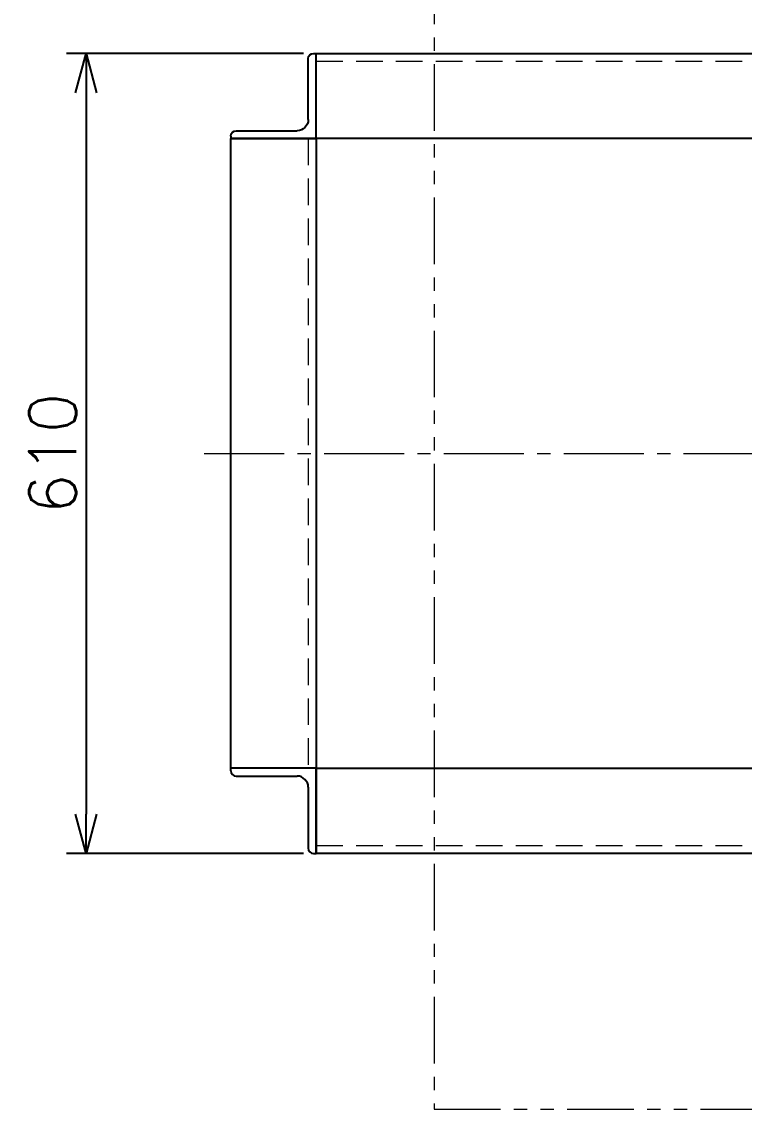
# Model space of a CAD drawing. Header units: millimetres. Extents: x 0 to 49006, y -7876 to 6995.
# Drawn here: x 3521 to 4073, y 5596 to 6425 of the extents above; entities that cross this region are included whole.
import ezdxf

# ---------------------------------------------------------------- set-up
doc = ezdxf.new("R2010")
doc.units = ezdxf.units.MM
doc.header["$LTSCALE"] = 3.2
doc.header["$PDMODE"] = 99
doc.header["$PDSIZE"] = 1
for name, pattern in [('CENTER2', [28.575, 19.05, -3.175, 3.175, -3.175]), ('HIDDEN', [9.525, 6.35, -3.175]), ('PHANTOM2', [31.75, 15.875, -3.175, 3.175, -3.175, 3.175, -3.175])]:
    doc.linetypes.add(name, pattern=pattern)
for name, color, linetype, lineweight in [('01_NORMAL', 7, 'Continuous', 25), ('04_HIDDEN', 2, 'HIDDEN', 13), ('05_CENTER', 4, 'CENTER2', 13), ('06_PHANTOM', 2, 'PHANTOM2', 13), ('08_DIM', 3, 'Continuous', 13)]:
    doc.layers.add(name, color=color, linetype=linetype, lineweight=lineweight)
doc.styles.add('KSS_TXT', font='txt.shx', dxfattribs={"bigfont": 'extfont2.shx'})
doc.dimstyles.new('KSS_DIM', dxfattribs={"dimscale": 12, "dimtxt": 3, "dimasz": 2.5, "dimexe": 1.25, "dimexo": 0.625, "dimtad": 1, "dimdsep": 46, "dimtxsty": 'KSS_TXT', "dimblk": 'OPEN30', "dimcen": 0, "dimazin": 2, "dimtfac": 0.75, "dimtmove": 0, "dimatfit": 3, "dimldrblk": 'OPEN30', "dimfxl": 1.25, "dimtolj": 1, "dimarcsym": 0})

# ---------------------------------------------------------------- blocks, each defined once
blk = doc.blocks.new('A$C402B3D07_1_1')
at = {"color": 0}
for p, q in [((0, 0), (-65, 0)), ((-65, -2), (-65, 0)), ((0, 0), (0, -65)), ((-61, -6), (-14.5, -6)), ((-6, -14.5), (-6, -61)), ((-2, -65), (0, -65))]:
    blk.add_line(p, q, dxfattribs=at)
for centre, radius, start, end in [((-61, -2), 4, 180, 270), ((-14.5, -14.5), 8.5, 0, 90), ((-2, -61), 4, 180, 270)]:
    blk.add_arc(centre, radius, start, end, dxfattribs=at)
blk = doc.blocks.new('A$C64152858_1_1')
at = {"color": 0}
for points in [[(-795, 300), (-1215, 300), (-1215, 365), (-35, 365), (-35, 300), (-315, 300)], [(-795, -180), (-1215, -180), (-1215, -245), (-35, -245), (-35, -180), (-315, -180)]]:
    blk.add_lwpolyline(points, dxfattribs=at)
blk.add_lwpolyline([(-1280, 300), (-1215, 300), (-1215, -180), (-1280, -180)], close=True, dxfattribs=at)
at = {"layer": '04_HIDDEN'}
for p, q in [((-1215, 359), (-35, 359)), ((-1221, 300), (-1221, -180)), ((-1215, -239), (-35, -239))]:
    blk.add_line(p, q, dxfattribs=at)
at = {"layer": '05_CENTER'}
blk.add_line((-1300.31, 60), (668.48, 60), dxfattribs=at)
at = {"layer": '01_NORMAL', "xscale": -1, "rotation": 180}
blk.add_blockref('A$C402B3D07_1_1', (-1215, 300), dxfattribs=at)
at = {"layer": '01_NORMAL'}
blk.add_blockref('A$C402B3D07_1_1', (-1215, -180), dxfattribs=at)
blk = doc.blocks.new('_Open30')
at = {"color": 0, "linetype": 'ByBlock', "lineweight": -2}
for p, q in [((-1, 0.268), (0, 0)), ((0, 0), (-1, -0.268)), ((0, 0), (-1, 0))]:
    blk.add_line(p, q, dxfattribs=at)
blk = doc.blocks.new('*D898')
at = {"layer": '08_DIM', "color": 0, "lineweight": -2, "transparency": 16777216}
for p, q in [((3736.43, 6401.12), (3555.46, 6401.12)), ((3570.46, 6371.12), (3570.46, 5821.12)), ((3736.43, 5791.12), (3555.46, 5791.12))]:
    blk.add_line(p, q, dxfattribs=at)
at = {"layer": 'Defpoints', "color": 0, "transparency": 16777216}
for p in [(3743.93, 6401.12), (3570.46, 5791.12), (3743.93, 5791.12)]:
    blk.add_point(p, dxfattribs=at)
at = {"layer": '08_DIM', "color": 0, "lineweight": -2, "transparency": 16777216, "xscale": 30, "yscale": 30, "zscale": 30}
for p, rotation in [((3570.46, 6401.12), 90), ((3570.46, 5791.12), 270)]:
    blk.add_blockref('_Open30', p, dxfattribs=dict(at, rotation=rotation))
at = {"layer": '08_DIM', "color": 0, "transparency": 16777216, "insert": (3544.96, 6096.12), "char_height": 36, "attachment_point": 5, "rotation": 90, "style": 'KSS_TXT'}
blk.add_mtext('\\A1;610', dxfattribs=at)

msp = doc.modelspace()

# ---------------------------------------------------------------- linework, layer by layer
for points in [[(4165.934, 6336.124), (3745.934, 6336.124), (3745.934, 6401.124), (4725.934, 6401.124), (4725.934, 6336.124), (4645.934, 6336.124)], [(4645.934, 5856.124), (4725.934, 5856.124), (4725.934, 5791.124), (3745.934, 5791.124), (3745.934, 5856.124), (4165.934, 5856.124)]]:
    msp.add_lwpolyline(points)
msp.add_lwpolyline([(3680.934, 6336.124), (3745.934, 6336.124), (3745.934, 5856.124), (3680.934, 5856.124)], close=True)
at = {"layer": '06_PHANTOM'}
msp.add_lwpolyline([(3835.934, 5596.124), (4835.934, 5596.124), (4835.934, 6596.124), (3835.934, 6596.124)], close=True, dxfattribs=at)

# ---------------------------------------------------------------- block references
at = {"layer": '04_HIDDEN'}
msp.add_blockref('A$C64152858_1_1', (4960.934, 6036.124), dxfattribs=at)

# ---------------------------------------------------------------- dimensions: what is measured, and where the dimension line sits
at = {"layer": '08_DIM', "color": 1}
dim = msp.add_linear_dim(base=(3570.458, 5791.124), p1=(3743.934, 6401.124), p2=(3743.934, 5791.124), angle=90, dimstyle='KSS_DIM', override={"dimscale": 12}, dxfattribs=at)
dim.commit()
dim.dimension.update_dxf_attribs({"geometry": '*D898', "text_midpoint": (3544.958, 6096.124)})

doc.saveas('drawing.dxf')
